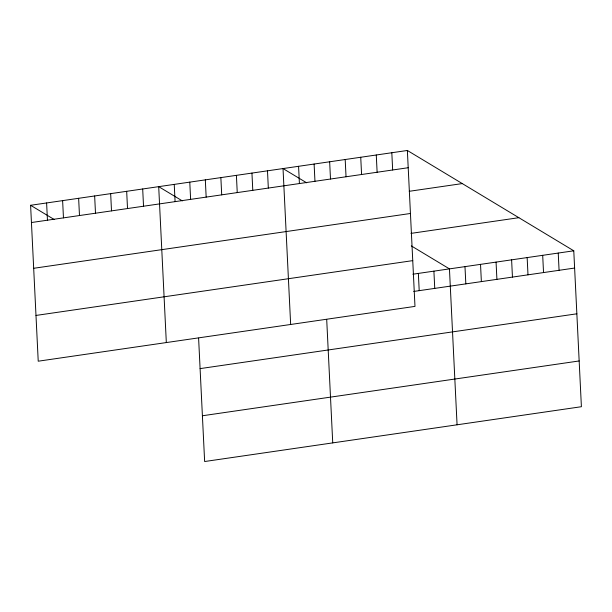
<?xml version="1.0" encoding="UTF-8"?>
<svg xmlns="http://www.w3.org/2000/svg" width="612" height="612" viewBox="0 0 612 612"><rect width="100%" height="100%" fill="white"/><g stroke="black" fill="none" stroke-linecap="round" stroke-linejoin="round"><path stroke-width="0.92" d="M407.363 150.475L414.982 306.39L38.227 361.202L30.6 205.288L407.363 150.475L573.773 250.798L581.4 406.712L204.638 461.524L198.602 338.107M31.442 222.531L408.204 167.726M409.252 191.296L462.274 183.585M33.683 268.293L410.438 213.481M410.981 233.386L518.854 217.688M35.986 315.44L412.748 260.628M412.878 274.207L573.773 250.798M413.72 291.45L574.614 268.048M200.093 368.615L576.856 313.803M202.404 415.762L579.159 360.958M306.673 182.82L283.027 168.56L290.654 324.482M411.31 245.894L449.445 268.882L457.072 424.804M182.345 200.904L158.699 186.652L166.326 342.567M30.6 205.288L54.246 219.54M558.236 253.062L559.077 270.305M542.691 255.319L543.533 272.57M527.154 257.583L527.995 274.826M511.609 259.84L512.451 277.091M496.064 262.104L496.913 279.347M480.527 264.361L481.369 281.612M464.982 266.625L465.831 283.876M433.9 271.147L434.749 288.397M418.363 273.403L419.205 290.654M391.818 152.74L392.659 169.983M376.273 154.997L377.122 172.247M360.736 157.261L361.577 174.504M345.191 159.518L346.04 176.769M329.654 161.782L330.495 179.025M326.701 319.472L332.737 442.889M314.109 164.039L314.958 181.29M298.572 166.303L299.413 183.546M267.49 170.825L268.331 188.075M251.945 173.081L252.787 190.332M236.408 175.346L237.249 192.596M220.863 177.61L221.705 194.853M205.318 179.867L206.167 197.118M189.781 182.131L190.623 199.374M174.236 184.388L175.086 201.639M142.688 188.978L143.529 206.229M126.676 191.311L127.518 208.554M110.665 193.637L111.506 210.888M94.646 195.97L95.495 213.213M78.634 198.296L79.484 215.546M62.623 200.629L63.464 217.872M46.611 202.955L47.453 220.205"/></g></svg>
